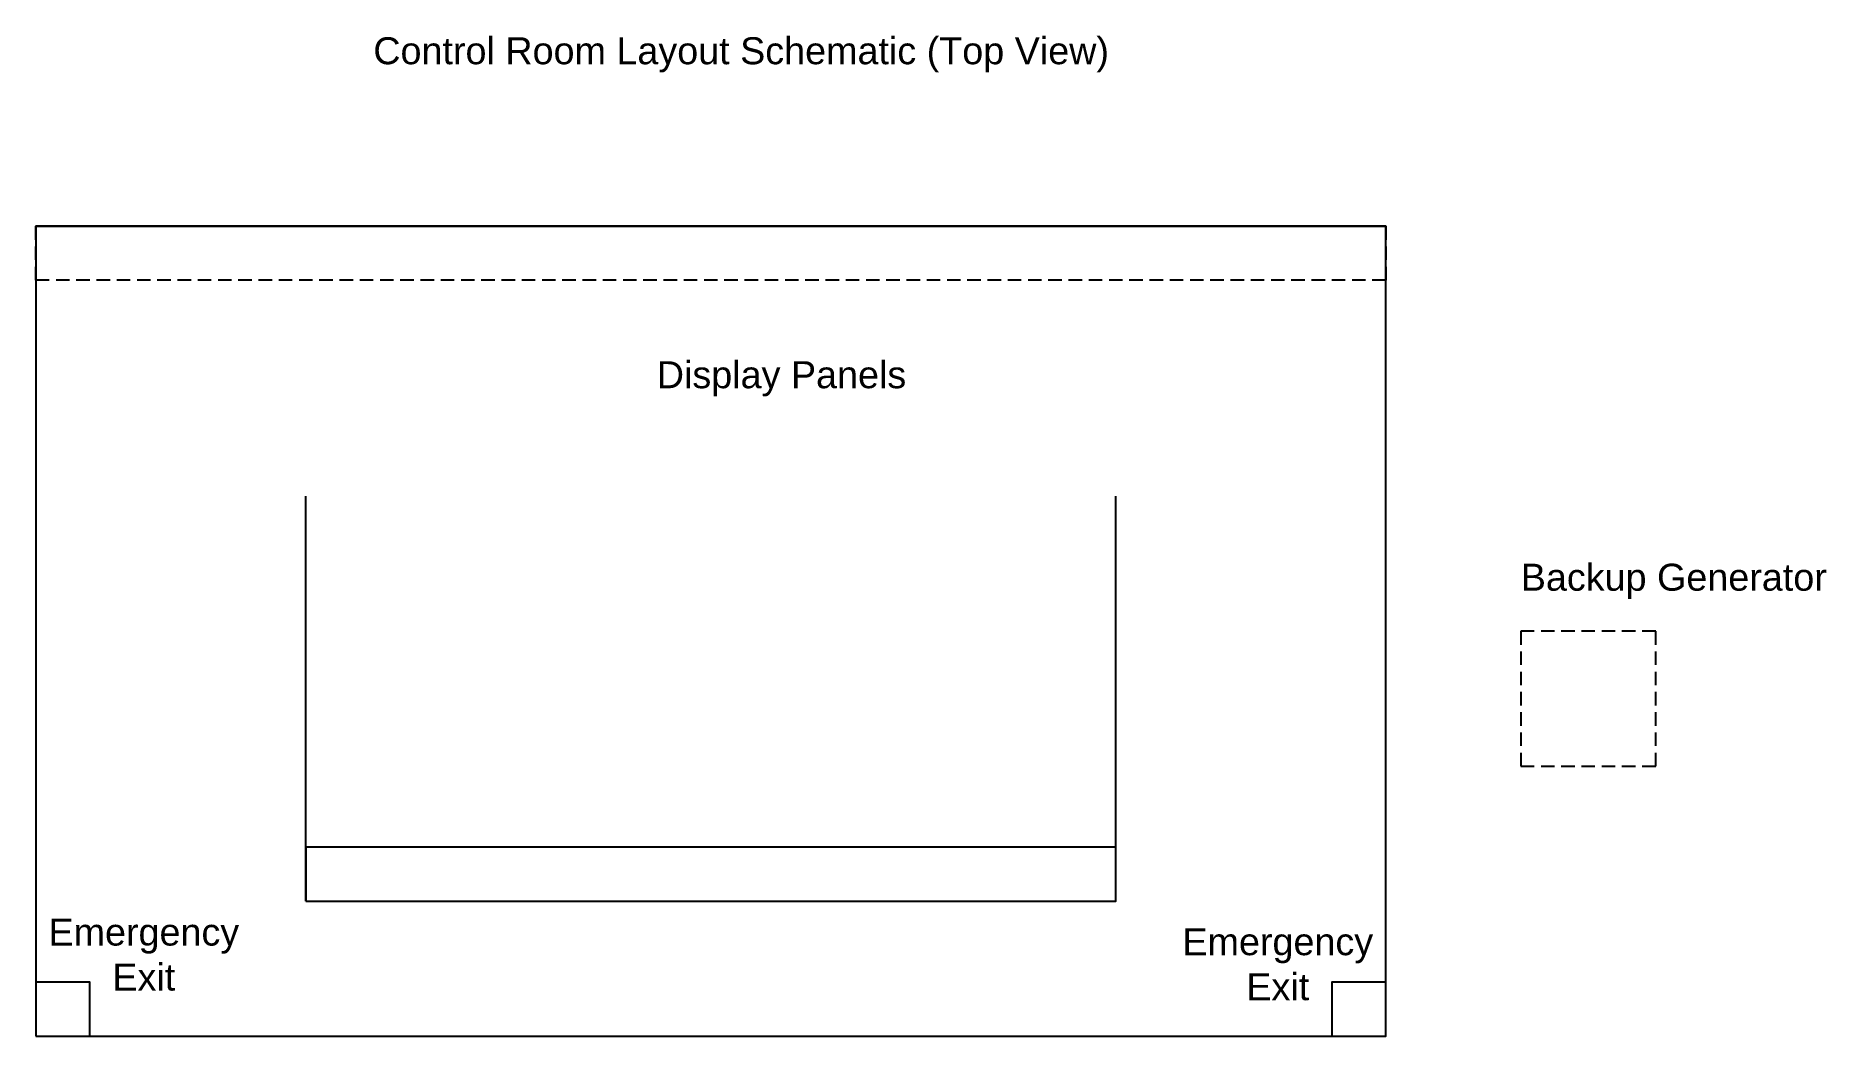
# Model space of a CAD drawing. Header units: feet. Extents: x 0 to 66.3, y 0 to 37.1.
import ezdxf

# ---------------------------------------------------------------- set-up
doc = ezdxf.new("R2010")
doc.units = ezdxf.units.FT
doc.header["$MEASUREMENT"] = 0
doc.linetypes.add('DASHED', pattern=[0.75, 0.5, -0.25])
doc.styles.get("Standard").update_dxf_attribs({"font": 'arial.ttf'})

msp = doc.modelspace()

# ---------------------------------------------------------------- linework, layer by layer
at = {"color": 5}
for p, q in [((10, 5), (10, 20)), ((40, 5), (40, 20))]:
    msp.add_line(p, q, dxfattribs=at)
for points in [[(0, 0), (50, 0), (50, 30), (0, 30)], [(0, 30), (50, 30), (50, 30), (0, 30)]]:
    msp.add_lwpolyline(points, close=True)
at = {"linetype": 'DASHED'}
msp.add_lwpolyline([(0, 30), (50, 30), (50, 28), (0, 28)], close=True, dxfattribs=at)
at = {"color": 3, "linetype": 'DASHED'}
msp.add_lwpolyline([(55, 10), (60, 10), (60, 15), (55, 15)], close=True, dxfattribs=at)
at = {"color": 5}
msp.add_lwpolyline([(10, 5), (40, 5), (40, 7), (10, 7)], close=True, dxfattribs=at)
at = {"color": 1}
for points in [[(0, 0), (2, 0), (2, 2), (0, 2)], [(48, 0), (50, 0), (50, 2), (48, 2)]]:
    msp.add_lwpolyline(points, close=True, dxfattribs=at)

# ---------------------------------------------------------------- texts
at = {"insert": (12.5, 37), "char_height": 1, "attachment_point": 1}
msp.add_mtext_dynamic_manual_height_columns('Control Room Layout Schematic (Top View)', width=32.5, gutter_width=1, heights=[0], dxfattribs=at)
at = {"char_height": 1, "attachment_point": 1}
for s, insert in [('Display Panels', (23, 25)), ('Backup Generator', (55, 17.5))]:
    msp.add_mtext(s, dxfattribs=dict(at, insert=insert))
at = {"color": 0, "char_height": 1, "attachment_point": 2}
for width, insert in [(4.5, (4, 4.356)), (4, (46, 4))]:
    msp.add_mtext_dynamic_manual_height_columns('Emergency Exit', width=width, gutter_width=1, heights=[0], dxfattribs=dict(at, insert=insert))

doc.saveas('drawing.dxf')
